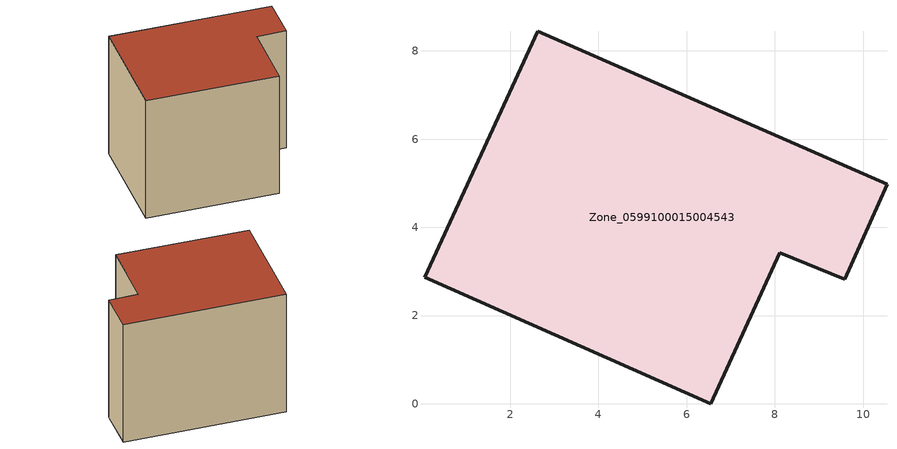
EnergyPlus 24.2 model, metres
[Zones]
Zone_0599100015004543
 floor ground (C_G): 8.11,3.43 6.54,0 0.06,2.86 2.62,8.45 10.54,4.98 9.58,2.82 z0.82
 wall outside (C_F): 6.54,0 8.11,3.43 9.58,2.82 10.54,4.98 2.62,8.45 0.06,2.86 6.54,0 z0.82:7.9
 roof outside (C_R): 10.54,4.98 2.62,8.45 0.06,2.86 6.54,0 8.11,3.43 9.58,2.82 z7.9
[BUILDING]
Pand.0599100015004543: North Axis=0; Terrain=City; Loads Convergence Tolerance Value=0.04; Temperature Convergence Tolerance Value=0.4; Solar Distribution=FullExterior; Maximum Number of Warmup Days=25; Minimum Number of Warmup Days=1
[Site:Location]
Rotterdam.The.Hague.AP_ZH_NLD Design_Conditions: Latitude=51.96; Longitude=4.45; Time Zone=1; Elevation=-4.5
[SITE:GROUNDTEMPERATURE:BUILDINGSURFACE]
18, 18, 18, 18, 18, 18, 18, 18, 18, 18, 18, 18
[MATERIAL] Thermal Absorptance=0.9; Solar Absorptance=0.7; Visible Absorptance=0.7
Name | Roughness | Thickness | Conductivity | Density | Specific Heat
G.TI.1965-1974 | MediumSmooth | 0.15 | 0.882353 | 540 | 1210
F.TI.1965-1974 | Rough | 0.3 | 0.697674 | 1920 | 840
R.TI.1965-1974 | MediumRough | 0.2 | 0.232558 | 1500 | 1000
[CONSTRUCTION]
C_G: G.TI.1965-1974
C_F: F.TI.1965-1974
C_R: R.TI.1965-1974
[ZONE]
Zone_0599100015004543: Type=1; Multiplier=1; Ceiling Height=Autocalculate; Volume=Autocalculate; Floor Area=autocalculate; Part of Total Floor Area=Yes
[ZONEINFILTRATION:DESIGNFLOWRATE]
Infil_Zone_0599100015004543: Zone or ZoneList or Space or SpaceList=Zone_0599100015004543; Schedule=AlwaysOn; Design Flow Rate Calculation Method=Flow/Area; Flow Rate per Floor Area=0.003; Constant Term Coefficient=1; Temperature Term Coefficient=0; Velocity Term Coefficient=0; Velocity Squared Term Coefficient=0
[HVACTEMPLATE:ZONE:IDEALLOADSAIRSYSTEM]
Zone_0599100015004543: Maximum Heating Supply Air Temperature=50; Minimum Cooling Supply Air Temperature=13; Maximum Heating Supply Air Humidity Ratio=0.0156; Minimum Cooling Supply Air Humidity Ratio=0.0077; Heating Limit=NoLimit; Cooling Limit=NoLimit; Dehumidification Control Type=ConstantSensibleHeatRatio; Cooling Sensible Heat Ratio=0.7; Dehumidification Setpoint=60; Humidification Control Type=None; Humidification Setpoint=30; Outdoor Air Method=None; Outdoor Air Flow Rate per Person=0.00944; Outdoor Air Flow Rate per Zone Floor Area=0; Outdoor Air Flow Rate per Zone=0; Demand Controlled Ventilation Type=None; Outdoor Air Economizer Type=NoEconomizer; Heat Recovery Type=None; Sensible Heat Recovery Effectiveness=0.7; Latent Heat Recovery Effectiveness=0.65
[ZONECONTROL:THERMOSTAT]
ThermostatControl_Zone_0599100015004543: Zone or ZoneList=Zone_0599100015004543; Control Type Schedule=DualSetpointControlType; Control 1=Thermostat_Zone_0599100015004543; Temperature Difference Between Cutout And Setpoint=0
[THERMOSTATSETPOINT:DUALSETPOINT]
Thermostat_Zone_0599100015004543: Heating Setpoint Temperature Schedule=HeatingSetpoint_Zone_0599100015004543; Cooling Setpoint Temperature Schedule=CoolingSetpoint_Zone_0599100015004543
[SCHEDULE:COMPACT]
HeatingSetpoint_Zone_0599100015004543: Through: 12/31, For: AllDays, Until: 24:00, 21
CoolingSetpoint_Zone_0599100015004543: Through: 12/31, For: AllDays, Until: 24:00, 24
DualSetpointControlType: Through: 12/31, For: AllDays, Until: 24:00, 4
AlwaysOn: Through: 12/31, For: AllDays, Until: 24:00, 1
